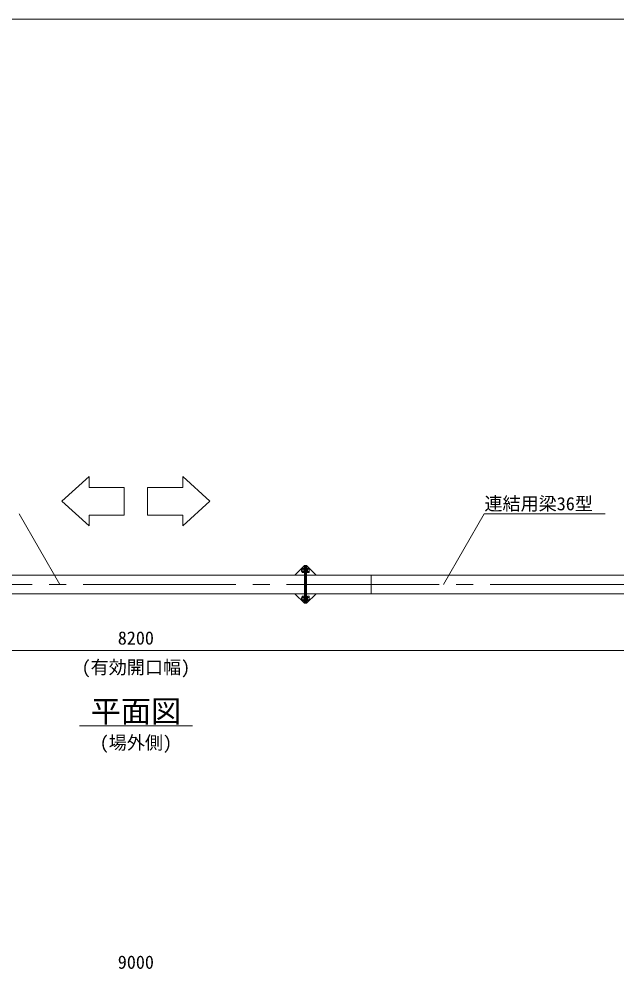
# Model space of a CAD drawing. Units: millimetres, scale not verified. Extents: x -10062 to 10062, y -16938 to 16938.
# Drawn here: x -3983 to -810, y -8113 to -3062 of the extents above; entities that cross this region are included whole.
import ezdxf
from ezdxf.enums import TextEntityAlignment as Align

# ---------------------------------------------------------------- set-up
doc = ezdxf.new("R2010")
doc.units = ezdxf.units.MM
doc.header["$LTSCALE"] = 90
doc.linetypes.add('CHAIN2', pattern=[12, 9, -1, 1, -1])
for name, color, linetype, lineweight in [('0-6_ﾎﾞﾙﾄ類', 134, 'Continuous', 18), ('0-B_図面枠', 134, 'Continuous', 18), ('0-C_寸法', 134, 'Continuous', 18), ('1-5_中間梁18', 134, 'Continuous', 18), ('1-6_通芯', 134, 'CHAIN2', 18), ('1-B_文字', 134, 'Continuous', 18), ('2-1_連結用梁36', 134, 'Continuous', 18)]:
    doc.layers.add(name, color=color, linetype=linetype, lineweight=lineweight)
doc.styles.add('ＭＳ ゴシック', font='')
doc.styles.get('ＭＳ ゴシック').set_extended_font_data('MS Gothic')

msp = doc.modelspace()

# ---------------------------------------------------------------- linework, layer by layer
at = {"layer": '0-6_ﾎﾞﾙﾄ類'}
for p, q in [((-2481.2, -5980.5), (-2483.2, -5982.5)), ((-2483.2, -5992.5), (-2483.2, -5982.5)), ((-2481.2, -5994.5), (-2483.2, -5992.5)), ((-2479.8, -5981.7), (-2482.4, -5981.7)), ((-2479.8, -5993.3), (-2482.4, -5993.3)), ((-2481.2, -5994.5), (-2481.2, -5980.5)), ((-2479.8, -5980.5), (-2481.2, -5980.5)), ((-2479.8, -5994.5), (-2481.2, -5994.5)), ((-2479.8, -5977), (-2478.18, -5975.38)), ((-2479.8, -5998), (-2479.8, -5977)), ((-2479.8, -5998), (-2478.18, -5999.62)), ((-2478.18, -5981.44), (-2470.8, -5981.44)), ((-2478.18, -5993.56), (-2470.8, -5993.56)), ((-2451.2, -5986.69), (-2454.2, -5987.5)), ((-2451.2, -5987.5), (-2454.2, -5988.3)), ((-2443.82, -5981.44), (-2451.2, -5981.44)), ((-2443.82, -5993.56), (-2451.2, -5993.56)), ((-2442.2, -5998), (-2443.82, -5999.62)), ((-2481.2, -6130.5), (-2483.2, -6132.5)), ((-2483.2, -6142.5), (-2483.2, -6132.5)), ((-2481.2, -6144.5), (-2483.2, -6142.5)), ((-2479.8, -6131.7), (-2482.4, -6131.7)), ((-2479.8, -6143.3), (-2482.4, -6143.3)), ((-2481.2, -6144.5), (-2481.2, -6130.5)), ((-2479.8, -6130.5), (-2481.2, -6130.5)), ((-2479.8, -6144.5), (-2481.2, -6144.5)), ((-2479.8, -6127), (-2478.18, -6125.37)), ((-2479.8, -6148), (-2479.8, -6127)), ((-2479.8, -6148), (-2478.18, -6149.63)), ((-2478.18, -6131.44), (-2470.8, -6131.44)), ((-2478.18, -6143.56), (-2470.8, -6143.56)), ((-2451.2, -6136.7), (-2454.2, -6137.5)), ((-2451.2, -6137.5), (-2454.2, -6138.31)), ((-2443.82, -6131.44), (-2451.2, -6131.44)), ((-2443.82, -6143.56), (-2451.2, -6143.56)), ((-2442.2, -6148), (-2443.82, -6149.63))]:
    msp.add_line(p, q, dxfattribs=at)
for points in [[(-2478.18, -5975.38), (-2470.8, -5975.38), (-2470.8, -5999.62), (-2478.18, -5999.62)], [(-2443.82, -5975.38), (-2451.2, -5975.38), (-2451.2, -5999.62), (-2443.82, -5999.62)], [(-2442.2, -5998), (-2442.2, -5977), (-2443.82, -5975.38)], [(-2478.18, -6125.37), (-2470.8, -6125.37), (-2470.8, -6149.63), (-2478.18, -6149.63)], [(-2443.82, -6125.37), (-2451.2, -6125.37), (-2451.2, -6149.63), (-2443.82, -6149.63)], [(-2442.2, -6148), (-2442.2, -6127), (-2443.82, -6125.37)]]:
    msp.add_lwpolyline(points, dxfattribs=at)
for points in [[(-2470.8, -5998.5), (-2470.8, -5976.5), (-2468.5, -5976.5), (-2468.5, -5998.5)], [(-2454.2, -5976.5), (-2454.2, -5998.5), (-2456.5, -5998.5), (-2456.5, -5976.5)], [(-2454.2, -5976.15), (-2454.2, -5998.85), (-2451.2, -5998.85), (-2451.2, -5976.15)], [(-2470.8, -6148.5), (-2470.8, -6126.5), (-2468.5, -6126.5), (-2468.5, -6148.5)], [(-2454.2, -6126.5), (-2454.2, -6148.5), (-2456.5, -6148.5), (-2456.5, -6126.5)], [(-2454.2, -6126.15), (-2454.2, -6148.85), (-2451.2, -6148.85), (-2451.2, -6126.15)]]:
    msp.add_lwpolyline(points, close=True, dxfattribs=at)
for centre, radius, start, end in [((-2467.67, -5987.5), 12.12, 150, 210), ((-2475.14, -5978.4), 4.28, 135, 225), ((-2475.14, -5996.59), 4.28, 135, 225), ((-2446.86, -5978.4), 4.28, 315, 45), ((-2454.33, -5987.5), 12.12, 330, 30), ((-2446.86, -5996.59), 4.28, 315, 45), ((-2467.67, -6137.5), 12.12, 150, 210), ((-2475.14, -6128.41), 4.28, 135, 225), ((-2475.14, -6146.6), 4.28, 135, 225), ((-2446.86, -6128.41), 4.28, 315, 45), ((-2454.33, -6137.5), 12.12, 330, 30), ((-2446.86, -6146.6), 4.28, 315, 45)]:
    msp.add_arc(centre, radius, start, end, dxfattribs=at)
at = {"layer": '0-B_図面枠'}
msp.add_lwpolyline([(-10062.5, -3062.5), (10062.5, -3062.5), (10062.5, -16937.5), (-10062.5, -16937.5)], close=True, dxfattribs=at)
at = {"layer": '0-C_寸法'}
msp.add_line((682.5, -6412.5), (-7407.5, -6412.5), dxfattribs=at)
at = {"layer": '1-5_中間梁18'}
for points in [[(-2468.5, -6012.5), (-2518.5, -6012.5), (-2468.5, -5962.5)], [(-2468.5, -6162.5), (-2468.5, -5962.5), (-2462.5, -5962.5), (-2462.5, -6162.5)], [(-4256.5, -6112.5), (-2468.5, -6112.5), (-2468.5, -6012.5), (-4256.5, -6012.5)], [(-2468.5, -6112.5), (-2518.5, -6112.5), (-2468.5, -6162.5)]]:
    msp.add_lwpolyline(points, close=True, dxfattribs=at)
at = {"layer": '1-6_通芯'}
msp.add_line((-7962.5, -6062.5), (2038.5, -6062.5), dxfattribs=at)
at = {"layer": '1-B_文字'}
for p, q in [((-1514.14, -5688.18), (-871.6, -5688.18)), ((-3662.5, -6812.5), (-3062.5, -6812.5))]:
    msp.add_line(p, q, dxfattribs=at)
for points in [[(-3755.66, -5621.03), (-3611.25, -5490.26), (-3611.25, -5548.17), (-3424.61, -5548.17), (-3424.61, -5694.18), (-3611.25, -5694.18), (-3611.25, -5752.08)], [(-2969.33, -5621.03), (-3113.75, -5490.26), (-3113.75, -5548.17), (-3300.39, -5548.17), (-3300.39, -5694.18), (-3113.75, -5694.18), (-3113.75, -5752.08)]]:
    msp.add_lwpolyline(points, close=True, dxfattribs=at)
for points in [[(-3766.1, -6062.5), (-3982.21, -5688.18), (-3982.57, -5688.18)], [(-1730.61, -6062.5), (-1514.5, -5688.18), (-1514.14, -5688.18)]]:
    msp.add_lwpolyline(points, dxfattribs=at)
at = {"layer": '2-1_連結用梁36'}
msp.add_line((-2113.55, -6112.5), (-2113.55, -6012.5), dxfattribs=at)
for points in [[(-2456.5, -6162.5), (-2456.5, -5962.5), (-2462.5, -5962.5), (-2462.5, -6162.5)], [(-2456.5, -6012.5), (-2406.5, -6012.5), (-2456.5, -5962.5)], [(-2456.5, -6112.5), (1237.5, -6112.5), (1237.5, -6012.5), (-2456.5, -6012.5)], [(-2456.5, -6112.5), (-2406.5, -6112.5), (-2456.5, -6162.5)]]:
    msp.add_lwpolyline(points, close=True, dxfattribs=at)

# ---------------------------------------------------------------- texts
at = {"layer": '0-C_寸法', "style": 'ＭＳ ゴシック'}
for s, p in [('8200', (-3458.5, -6402.6)), ('(有効開口幅)', (-3650.5, -6558.1)), ('9000', (-3458.5, -8122.6))]:
    msp.add_text(s, height=70.38, dxfattribs=at).set_placement(p, align=Align.BOTTOM_LEFT)
at = {"layer": '1-B_文字', "style": 'ＭＳ ゴシック'}
for s, height, p in [('連結用梁36型', 70.38, (-1513.14, -5690.15)), ('平面図', 117.3, (-3602.5, -6828.5)), ('(場外側)', 70.38, (-3554.5, -6958.1))]:
    msp.add_text(s, height=height, dxfattribs=at).set_placement(p, align=Align.BOTTOM_LEFT)

doc.saveas('drawing.dxf')
